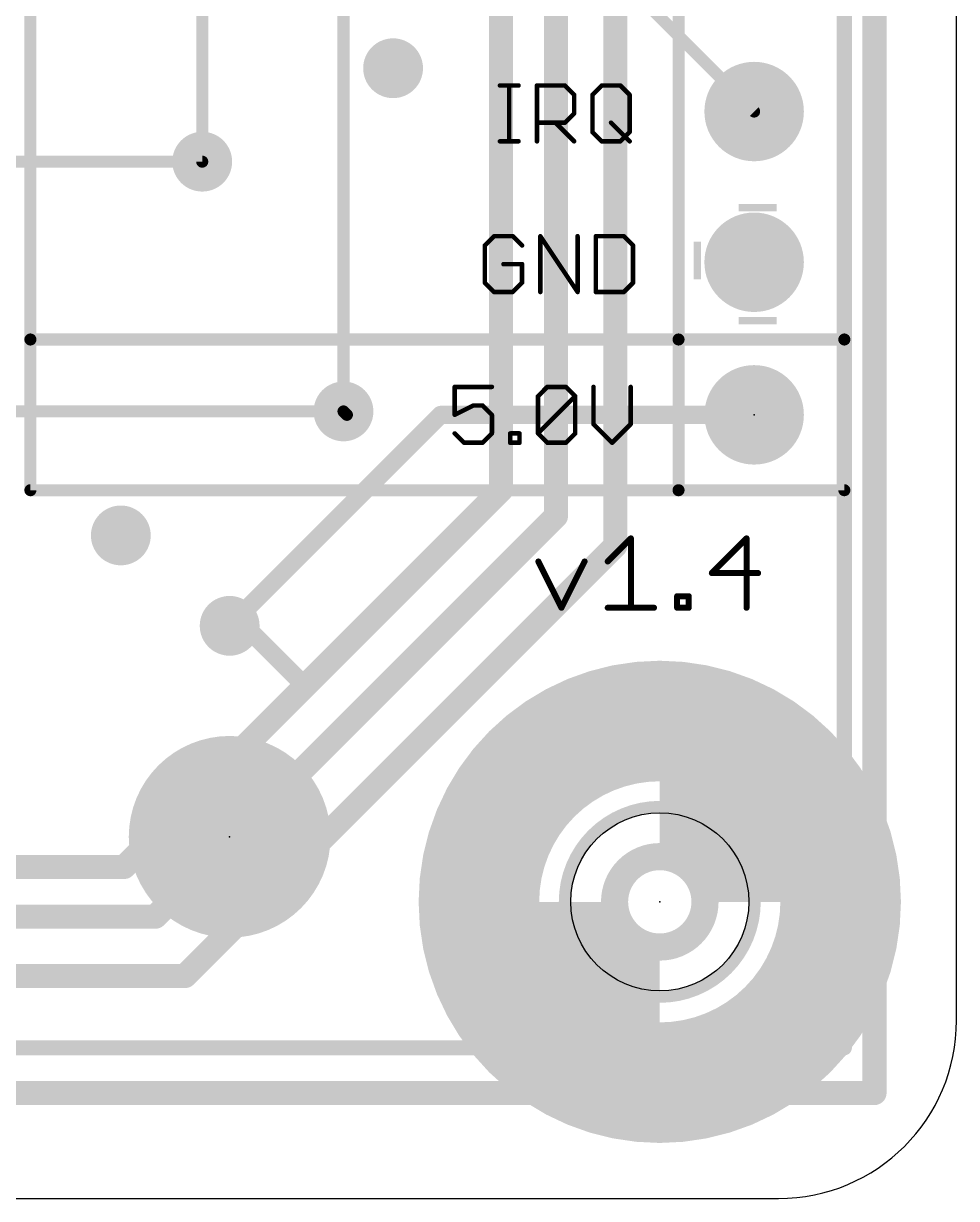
# Model space of a CAD drawing. Extents: x -60 to 60, y 0 to 50.
# Drawn here: x 44.28 to 60, y 0 to 19.8 of the extents above; entities that cross this region are included whole.
import ezdxf

# ---------------------------------------------------------------- set-up
doc = ezdxf.new("R2010")
doc.units = 0
for name, color, linetype in [('1', 12, 'CONTINUOUS'), ('16', 132, 'CONTINUOUS'), ('17', 110, 'CONTINUOUS'), ('18', 110, 'CONTINUOUS'), ('20', 53, 'CONTINUOUS'), ('21', 53, 'CONTINUOUS'), ('23', 53, 'CONTINUOUS'), ('39', 12, 'CONTINUOUS'), ('40', 132, 'CONTINUOUS'), ('41', 12, 'CONTINUOUS'), ('42', 132, 'CONTINUOUS'), ('51', 253, 'CONTINUOUS')]:
    doc.layers.add(name, color=color, linetype=linetype)

# ---------------------------------------------------------------- blocks, each defined once
blk = doc.blocks.new('RECT')
blk.add_solid([(-0.5, -0.5), (0.5, -0.5), (-0.5, 0.5), (0.5, 0.5)])
blk = doc.blocks.new('PIE')
at = {"const_width": 0.5}
blk.add_lwpolyline([(0, -0.25, 1), (0, 0.25, 1), (0, -0.25)], format="xyb", dxfattribs=at)
blk = doc.blocks.new('ROUNDP')
at = {"const_width": 0.5}
blk.add_lwpolyline([(0, -0.25, 1), (0, 0.25, 1), (0, -0.25)], format="xyb", dxfattribs=at)
blk = doc.blocks.new('ROUNDV')
at = {"const_width": 0.5}
blk.add_lwpolyline([(0, -0.25, 1), (0, 0.25, 1), (0, -0.25)], format="xyb", dxfattribs=at)

msp = doc.modelspace()

# ---------------------------------------------------------------- linework, layer by layer
at = {"layer": '1'}
for points, const_width in [([(58.11, 48.26), (58.11, 2.54)], 0.254), ([(48.2908, 26.6192), (56.59, 18.32)], 0.2032), ([(40.4824, 17.4752), (47.2896, 17.4752)], 0.2032), ([(32.9204, 13.266), (49.67, 13.266)], 0.2032), ([(47.752, 9.652), (51.308, 13.208)], 0.3048), ([(51.308, 13.208), (56.59, 13.208)], 0.3048), ([(58.11, 2.54), (20.01, 2.54)], 0.254)]:
    msp.add_lwpolyline(points, dxfattribs=dict(at, const_width=const_width))
for points, const_width in [([(56.5541, 18.2841, 1), (56.6259, 18.3559)], 0.1016), ([(47.2896, 17.4244, 1), (47.2896, 17.526)], 0.1016), ([(49.67, 13.2152, 1), (49.67, 13.3168)], 0.1016), ([(51.308, 13.2842, 1), (51.308, 13.1318)], 0.1524), ([(51.3619, 13.1541, 1), (51.2541, 13.2619)], 0.1524), ([(56.59, 13.1318, 1), (56.59, 13.2842)], 0.1524), ([(47.6981, 9.7059, 1), (47.8059, 9.5981)], 0.1524), ([(58.0465, 2.54, 1), (58.1735, 2.54)], 0.127), ([(58.11, 2.4765, 1), (58.11, 2.6035)], 0.127)]:
    msp.add_lwpolyline(points, format="xyb", dxfattribs=dict(at, const_width=const_width))
at = {"layer": '16'}
for points, const_width in [([(58.618, 1.778), (58.618, 49.022)], 0.4064), ([(49.67, 13.266), (49.67, 46.866)], 0.2032), ([(47.2896, 17.4752), (47.2896, 46.7064)], 0.2032), ([(52.324, 11.938), (52.324, 23.114)], 0.4064), ([(53.25, 11.5), (53.25, 22.6)], 0.4064), ([(54.25, 11), (54.25, 21.06)], 0.4064), ([(49.67, 13.266), (49.728, 13.208)], 0.2032), ([(49.022, 8.636), (52.324, 11.938)], 0.4064), ([(46.5, 4.75), (53.25, 11.5)], 0.4064), ([(47, 3.75), (54.25, 11)], 0.4064), ([(48.006, 9.652), (47.752, 9.652)], 0.3048), ([(49.022, 8.636), (48.006, 9.652)], 0.3048), ([(45.974, 5.588), (49.022, 8.636)], 0.4064), ([(28.702, 5.588), (45.974, 5.588)], 0.4064), ([(28.25, 4.75), (46.5, 4.75)], 0.4064), ([(27.88, 3.75), (47, 3.75)], 0.4064), ([(-50.094, 1.778), (58.618, 1.778)], 0.4064)]:
    msp.add_lwpolyline(points, dxfattribs=dict(at, const_width=const_width))
for points, const_width in [([(47.2388, 17.4752, 1), (47.3404, 17.4752)], 0.1016), ([(49.7059, 13.3019, 1), (49.6341, 13.2301)], 0.1016), ([(49.6192, 13.266, 1), (49.7208, 13.266)], 0.1016), ([(49.6921, 13.1721, 1), (49.7639, 13.2439)], 0.1016), ([(52.3958, 11.8662, 1), (52.2522, 12.0098)], 0.2032), ([(52.2224, 11.938, 1), (52.4256, 11.938)], 0.2032), ([(53.3218, 11.4282, 1), (53.1782, 11.5718)], 0.2032), ([(53.1484, 11.5, 1), (53.3516, 11.5)], 0.2032), ([(54.1484, 11, 1), (54.3516, 11)], 0.2032), ([(54.3218, 10.9282, 1), (54.1782, 11.0718)], 0.2032), ([(47.752, 9.7282, 1), (47.752, 9.5758)], 0.1524), ([(48.0599, 9.7059, 1), (47.9521, 9.5981)], 0.1524), ([(48.006, 9.5758, 1), (48.006, 9.7282)], 0.1524), ([(48.9502, 8.7078, 1), (49.0938, 8.5642)], 0.2032), ([(49.0938, 8.5642, 1), (48.9502, 8.7078)], 0.2032), ([(48.9681, 8.5821, 1), (49.0759, 8.6899)], 0.1524), ([(45.9022, 5.6598, 1), (46.0458, 5.5162)], 0.2032), ([(45.974, 5.4864, 1), (45.974, 5.6896)], 0.2032), ([(46.5, 4.6484, 1), (46.5, 4.8516)], 0.2032), ([(46.4282, 4.8218, 1), (46.5718, 4.6782)], 0.2032), ([(46.9282, 3.8218, 1), (47.0718, 3.6782)], 0.2032), ([(47, 3.6484, 1), (47, 3.8516)], 0.2032), ([(58.618, 1.6764, 1), (58.618, 1.8796)], 0.2032), ([(58.5164, 1.778, 1), (58.7196, 1.778)], 0.2032)]:
    msp.add_lwpolyline(points, format="xyb", dxfattribs=dict(at, const_width=const_width))
at = {"layer": '20'}
for p, q in [((60, 3), (60, 47)), ((-57, 0), (57, 0))]:
    msp.add_line(p, q, dxfattribs=at)
msp.add_circle((55, 5), 1.5, dxfattribs=at)
msp.add_arc((57, 3), 3, 270, 0, dxfattribs=at)
at = {"layer": '21'}
for points, const_width in [([(44.394, 34.798), (44.394, 14.478)], 0.2032), ([(55.316, 34.798), (55.316, 14.478)], 0.2032), ([(58.11, 14.478), (58.11, 34.798)], 0.2032), ([(52.3061, 18.7587), (52.6196, 18.7587)], 0.0762), ([(52.4629, 17.8181), (52.4629, 18.7587)], 0.0762), ([(52.9298, 17.8181), (52.9298, 18.7587)], 0.0762), ([(52.9298, 18.7587), (53.4001, 18.7587)], 0.0762), ([(53.4001, 18.7587), (53.5568, 18.6019)], 0.0762), ([(53.5568, 18.6019), (53.5568, 18.2884)], 0.0762), ([(53.8653, 18.6019), (54.0221, 18.7587)], 0.0762), ([(53.8653, 17.9749), (53.8653, 18.6019)], 0.0762), ([(54.0221, 18.7587), (54.3356, 18.7587)], 0.0762), ([(54.3356, 18.7587), (54.4924, 18.6019)], 0.0762), ([(54.4924, 18.6019), (54.4924, 17.9749)], 0.0762), ([(53.5568, 18.2884), (53.4001, 18.1316)], 0.0762), ([(53.4001, 18.1316), (52.9298, 18.1316)], 0.0762), ([(53.2433, 18.1316), (53.5568, 17.8181)], 0.0762), ([(54.1788, 18.1316), (54.4924, 17.8181)], 0.0762), ([(52.3061, 17.8181), (52.6196, 17.8181)], 0.0762), ([(54.0221, 17.8181), (53.8653, 17.9749)], 0.0762), ([(54.3356, 17.8181), (54.0221, 17.8181)], 0.0762), ([(54.4924, 17.9749), (54.3356, 17.8181)], 0.0762), ([(52.2089, 16.2187), (52.0521, 16.0619)], 0.0762), ([(52.5224, 16.2187), (52.2089, 16.2187)], 0.0762), ([(52.6792, 16.0619), (52.5224, 16.2187)], 0.0762), ([(52.9876, 15.2781), (52.9876, 16.2187)], 0.0762), ([(52.9876, 16.2187), (53.6147, 15.2781)], 0.0762), ([(53.6147, 15.2781), (53.6147, 16.2187)], 0.0762), ([(53.9231, 16.2187), (53.9231, 15.2781)], 0.0762), ([(54.3934, 16.2187), (53.9231, 16.2187)], 0.0762), ([(54.5502, 16.0619), (54.3934, 16.2187)], 0.0762), ([(52.0521, 16.0619), (52.0521, 15.4349)], 0.0762), ([(54.5502, 15.4349), (54.5502, 16.0619)], 0.0762), ([(52.6792, 15.7484), (52.3656, 15.7484)], 0.0762), ([(52.6792, 15.4349), (52.6792, 15.7484)], 0.0762), ([(52.0521, 15.4349), (52.2089, 15.2781)], 0.0762), ([(52.5224, 15.2781), (52.6792, 15.4349)], 0.0762), ([(54.3934, 15.2781), (54.5502, 15.4349)], 0.0762), ([(52.2089, 15.2781), (52.5224, 15.2781)], 0.0762), ([(53.9231, 15.2781), (54.3934, 15.2781)], 0.0762), ([(44.394, 14.478), (44.394, 11.938)], 0.2032), ([(55.316, 14.478), (44.394, 14.478)], 0.2032), ([(55.316, 14.478), (55.316, 11.938)], 0.2032), ([(58.11, 14.478), (55.316, 14.478)], 0.2032), ([(58.11, 11.938), (58.11, 14.478)], 0.2032), ([(52.1712, 13.6787), (51.5441, 13.6787)], 0.0762), ([(51.5441, 13.6787), (51.5441, 13.2084)], 0.0762), ([(52.9474, 13.5219), (53.1041, 13.6787)], 0.0762), ([(53.1041, 13.6787), (53.4177, 13.6787)], 0.0762), ([(53.4177, 13.6787), (53.5744, 13.5219)], 0.0762), ([(53.8829, 13.6787), (53.8829, 13.0516)], 0.0762), ([(54.51, 13.0516), (54.51, 13.6787)], 0.0762), ([(52.9474, 12.8949), (52.9474, 13.5219)], 0.0762), ([(52.9474, 12.8949), (53.5744, 13.5219)], 0.0762), ([(53.5744, 13.5219), (53.5744, 12.8949)], 0.0762), ([(51.5441, 13.2084), (51.8576, 13.3652)], 0.0762), ([(51.8576, 13.3652), (52.0144, 13.3652)], 0.0762), ([(52.0144, 13.3652), (52.1712, 13.2084)], 0.0762), ([(52.1712, 13.2084), (52.1712, 12.8949)], 0.0762), ([(53.8829, 13.0516), (54.1964, 12.7381)], 0.0762), ([(54.1964, 12.7381), (54.51, 13.0516)], 0.0762), ([(51.7009, 12.7381), (51.5441, 12.8949)], 0.0762), ([(52.1712, 12.8949), (52.0144, 12.7381)], 0.0762), ([(52.4796, 12.7381), (52.4796, 12.8949)], 0.0762), ([(52.4796, 12.8949), (52.6364, 12.8949)], 0.0762), ([(52.6364, 12.8949), (52.6364, 12.7381)], 0.0762), ([(53.1041, 12.7381), (52.9474, 12.8949)], 0.0762), ([(53.5744, 12.8949), (53.4177, 12.7381)], 0.0762), ([(52.0144, 12.7381), (51.7009, 12.7381)], 0.0762), ([(52.6364, 12.7381), (52.4796, 12.7381)], 0.0762), ([(53.4177, 12.7381), (53.1041, 12.7381)], 0.0762), ([(44.394, 11.938), (55.316, 11.938)], 0.2032), ([(55.316, 11.938), (58.11, 11.938)], 0.2032), ([(54.1232, 10.7364), (54.513, 11.1262)], 0.1016), ([(54.513, 11.1262), (54.513, 9.9568)], 0.1016), ([(56.462, 11.1262), (55.8773, 10.5415)], 0.1016), ([(56.462, 9.9568), (56.462, 11.1262)], 0.1016), ([(52.9538, 10.7364), (53.3436, 9.9568)], 0.1016), ([(53.3436, 9.9568), (53.7334, 10.7364)], 0.1016), ([(55.8773, 10.5415), (56.6569, 10.5415)], 0.1016), ([(55.2926, 9.9568), (55.2926, 10.1517)], 0.1016), ([(55.2926, 10.1517), (55.4875, 10.1517)], 0.1016), ([(55.4875, 10.1517), (55.4875, 9.9568)], 0.1016), ([(54.1232, 9.9568), (54.9028, 9.9568)], 0.1016), ([(55.4875, 9.9568), (55.2926, 9.9568)], 0.1016)]:
    msp.add_lwpolyline(points, dxfattribs=dict(at, const_width=const_width))
for points, const_width in [([(52.3061, 18.7778, 1), (52.3061, 18.7397)], 0.0381), ([(52.4819, 18.7587, 1), (52.4438, 18.7587)], 0.0381), ([(52.6196, 18.7397, 1), (52.6196, 18.7778)], 0.0381), ([(52.9488, 18.7587, 1), (52.9107, 18.7587)], 0.0381), ([(52.9298, 18.7778, 1), (52.9298, 18.7397)], 0.0381), ([(53.4135, 18.7722, 1), (53.3866, 18.7452)], 0.0381), ([(53.4001, 18.7397, 1), (53.4001, 18.7778)], 0.0381), ([(53.5759, 18.6019, 1), (53.5378, 18.6019)], 0.0381), ([(53.5434, 18.5885, 1), (53.5703, 18.6154)], 0.0381), ([(53.8843, 18.6019, 1), (53.8462, 18.6019)], 0.0381), ([(53.8518, 18.6154, 1), (53.8788, 18.5885)], 0.0381), ([(54.0221, 18.7778, 1), (54.0221, 18.7397)], 0.0381), ([(54.0355, 18.7452, 1), (54.0086, 18.7722)], 0.0381), ([(54.3491, 18.7722, 1), (54.3221, 18.7452)], 0.0381), ([(54.3356, 18.7397, 1), (54.3356, 18.7778)], 0.0381), ([(54.5114, 18.6019, 1), (54.4733, 18.6019)], 0.0381), ([(54.4789, 18.5885, 1), (54.5058, 18.6154)], 0.0381), ([(53.5378, 18.2884, 1), (53.5759, 18.2884)], 0.0381), ([(53.5703, 18.2749, 1), (53.5434, 18.3019)], 0.0381), ([(52.9298, 18.1507, 1), (52.9298, 18.1126)], 0.0381), ([(53.2568, 18.1451, 1), (53.2298, 18.1182)], 0.0381), ([(53.3866, 18.1451, 1), (53.4135, 18.1182)], 0.0381), ([(53.4001, 18.1126, 1), (53.4001, 18.1507)], 0.0381), ([(54.1923, 18.1451, 1), (54.1654, 18.1182)], 0.0381), ([(52.3061, 17.8372, 1), (52.3061, 17.7991)], 0.0381), ([(52.4438, 17.8181, 1), (52.4819, 17.8181)], 0.0381), ([(52.6196, 17.7991, 1), (52.6196, 17.8372)], 0.0381), ([(52.9107, 17.8181, 1), (52.9488, 17.8181)], 0.0381), ([(53.5434, 17.8046, 1), (53.5703, 17.8316)], 0.0381), ([(53.8788, 17.9883, 1), (53.8518, 17.9614)], 0.0381), ([(53.8462, 17.9749, 1), (53.8843, 17.9749)], 0.0381), ([(54.0221, 17.8372, 1), (54.0221, 17.7991)], 0.0381), ([(54.0086, 17.8046, 1), (54.0355, 17.8316)], 0.0381), ([(54.3221, 17.8316, 1), (54.3491, 17.8046)], 0.0381), ([(54.3356, 17.7991, 1), (54.3356, 17.8372)], 0.0381), ([(54.4733, 17.9749, 1), (54.5114, 17.9749)], 0.0381), ([(54.5058, 17.9614, 1), (54.4789, 17.9883)], 0.0381), ([(54.4789, 17.8046, 1), (54.5058, 17.8316)], 0.0381), ([(52.2089, 16.2378, 1), (52.2089, 16.1997)], 0.0381), ([(52.2223, 16.2052, 1), (52.1954, 16.2322)], 0.0381), ([(52.5359, 16.2322, 1), (52.5089, 16.2052)], 0.0381), ([(52.5224, 16.1997, 1), (52.5224, 16.2378)], 0.0381), ([(53.0035, 16.2293, 1), (52.9718, 16.2081)], 0.0381), ([(53.0067, 16.2187, 1), (52.9686, 16.2187)], 0.0381), ([(53.6337, 16.2187, 1), (53.5956, 16.2187)], 0.0381), ([(53.9231, 16.2378, 1), (53.9231, 16.1997)], 0.0381), ([(53.9422, 16.2187, 1), (53.9041, 16.2187)], 0.0381), ([(54.4069, 16.2322, 1), (54.38, 16.2052)], 0.0381), ([(54.3934, 16.1997, 1), (54.3934, 16.2378)], 0.0381), ([(52.0712, 16.0619, 1), (52.0331, 16.0619)], 0.0381), ([(52.0386, 16.0754, 1), (52.0656, 16.0485)], 0.0381), ([(52.6657, 16.0485, 1), (52.6926, 16.0754)], 0.0381), ([(54.5693, 16.0619, 1), (54.5312, 16.0619)], 0.0381), ([(54.5367, 16.0485, 1), (54.5637, 16.0754)], 0.0381), ([(52.3656, 15.7675, 1), (52.3656, 15.7294)], 0.0381), ([(52.6982, 15.7484, 1), (52.6601, 15.7484)], 0.0381), ([(52.6792, 15.7294, 1), (52.6792, 15.7675)], 0.0381), ([(52.0656, 15.4483, 1), (52.0386, 15.4214)], 0.0381), ([(52.0331, 15.4349, 1), (52.0712, 15.4349)], 0.0381), ([(52.6601, 15.4349, 1), (52.6982, 15.4349)], 0.0381), ([(52.6926, 15.4214, 1), (52.6657, 15.4483)], 0.0381), ([(54.5312, 15.4349, 1), (54.5693, 15.4349)], 0.0381), ([(54.5637, 15.4214, 1), (54.5367, 15.4483)], 0.0381), ([(52.2089, 15.2972, 1), (52.2089, 15.2591)], 0.0381), ([(52.1954, 15.2646, 1), (52.2223, 15.2916)], 0.0381), ([(52.5089, 15.2916, 1), (52.5359, 15.2646)], 0.0381), ([(52.5224, 15.2591, 1), (52.5224, 15.2972)], 0.0381), ([(52.9686, 15.2781, 1), (53.0067, 15.2781)], 0.0381), ([(53.5956, 15.2781, 1), (53.6337, 15.2781)], 0.0381), ([(53.5988, 15.2675, 1), (53.6305, 15.2887)], 0.0381), ([(53.9231, 15.2972, 1), (53.9231, 15.2591)], 0.0381), ([(53.9041, 15.2781, 1), (53.9422, 15.2781)], 0.0381), ([(54.38, 15.2916, 1), (54.4069, 15.2646)], 0.0381), ([(54.3934, 15.2591, 1), (54.3934, 15.2972)], 0.0381), ([(44.4448, 14.478, 1), (44.3432, 14.478)], 0.1016), ([(44.394, 14.5288, 1), (44.394, 14.4272)], 0.1016), ([(44.3432, 14.478, 1), (44.4448, 14.478)], 0.1016), ([(55.3668, 14.478, 1), (55.2652, 14.478)], 0.1016), ([(55.316, 14.5288, 1), (55.316, 14.4272)], 0.1016), ([(55.2652, 14.478, 1), (55.3668, 14.478)], 0.1016), ([(55.316, 14.4272, 1), (55.316, 14.5288)], 0.1016), ([(58.1608, 14.478, 1), (58.0592, 14.478)], 0.1016), ([(58.0592, 14.478, 1), (58.1608, 14.478)], 0.1016), ([(58.11, 14.4272, 1), (58.11, 14.5288)], 0.1016), ([(51.5441, 13.6978, 1), (51.5441, 13.6597)], 0.0381), ([(51.5632, 13.6787, 1), (51.5251, 13.6787)], 0.0381), ([(52.1712, 13.6597, 1), (52.1712, 13.6978)], 0.0381), ([(53.1041, 13.6978, 1), (53.1041, 13.6597)], 0.0381), ([(53.1176, 13.6652, 1), (53.0907, 13.6922)], 0.0381), ([(53.4311, 13.6922, 1), (53.4042, 13.6652)], 0.0381), ([(53.4177, 13.6597, 1), (53.4177, 13.6978)], 0.0381), ([(53.9019, 13.6787, 1), (53.8638, 13.6787)], 0.0381), ([(54.529, 13.6787, 1), (54.4909, 13.6787)], 0.0381), ([(52.9664, 13.5219, 1), (52.9283, 13.5219)], 0.0381), ([(52.9339, 13.5354, 1), (52.9608, 13.5085)], 0.0381), ([(53.5935, 13.5219, 1), (53.5554, 13.5219)], 0.0381), ([(53.5879, 13.5085, 1), (53.561, 13.5354)], 0.0381), ([(53.561, 13.5085, 1), (53.5879, 13.5354)], 0.0381), ([(51.8576, 13.3842, 1), (51.8576, 13.3461)], 0.0381), ([(51.8662, 13.3481, 1), (51.8491, 13.3822)], 0.0381), ([(52.0279, 13.3786, 1), (52.0009, 13.3517)], 0.0381), ([(52.0144, 13.3461, 1), (52.0144, 13.3842)], 0.0381), ([(51.5356, 13.2254, 1), (51.5526, 13.1914)], 0.0381), ([(51.5251, 13.2084, 1), (51.5632, 13.2084)], 0.0381), ([(52.1902, 13.2084, 1), (52.1521, 13.2084)], 0.0381), ([(52.1577, 13.1949, 1), (52.1846, 13.2219)], 0.0381), ([(53.8638, 13.0516, 1), (53.9019, 13.0516)], 0.0381), ([(53.8964, 13.0651, 1), (53.8694, 13.0382)], 0.0381), ([(54.4909, 13.0516, 1), (54.529, 13.0516)], 0.0381), ([(54.5234, 13.0382, 1), (54.4965, 13.0651)], 0.0381), ([(51.5576, 12.9083, 1), (51.5306, 12.8814)], 0.0381), ([(52.1521, 12.8949, 1), (52.1902, 12.8949)], 0.0381), ([(52.1846, 12.8814, 1), (52.1577, 12.9083)], 0.0381), ([(52.4987, 12.8949, 1), (52.4606, 12.8949)], 0.0381), ([(52.4796, 12.9139, 1), (52.4796, 12.8758)], 0.0381), ([(52.6554, 12.8949, 1), (52.6173, 12.8949)], 0.0381), ([(52.6364, 12.8758, 1), (52.6364, 12.9139)], 0.0381), ([(52.9608, 12.9083, 1), (52.9339, 12.8814)], 0.0381), ([(52.9339, 12.9083, 1), (52.9608, 12.8814)], 0.0381), ([(52.9283, 12.8949, 1), (52.9664, 12.8949)], 0.0381), ([(53.5554, 12.8949, 1), (53.5935, 12.8949)], 0.0381), ([(53.5879, 12.8814, 1), (53.561, 12.9083)], 0.0381), ([(51.7009, 12.7572, 1), (51.7009, 12.7191)], 0.0381), ([(51.6874, 12.7246, 1), (51.7143, 12.7516)], 0.0381), ([(52.0009, 12.7516, 1), (52.0279, 12.7246)], 0.0381), ([(52.0144, 12.7191, 1), (52.0144, 12.7572)], 0.0381), ([(52.4796, 12.7572, 1), (52.4796, 12.7191)], 0.0381), ([(52.4606, 12.7381, 1), (52.4987, 12.7381)], 0.0381), ([(52.6173, 12.7381, 1), (52.6554, 12.7381)], 0.0381), ([(52.6364, 12.7191, 1), (52.6364, 12.7572)], 0.0381), ([(53.1041, 12.7572, 1), (53.1041, 12.7191)], 0.0381), ([(53.0907, 12.7246, 1), (53.1176, 12.7516)], 0.0381), ([(53.4042, 12.7516, 1), (53.4311, 12.7246)], 0.0381), ([(53.4177, 12.7191, 1), (53.4177, 12.7572)], 0.0381), ([(54.183, 12.7516, 1), (54.2099, 12.7246)], 0.0381), ([(54.183, 12.7246, 1), (54.2099, 12.7516)], 0.0381), ([(44.394, 11.9888, 1), (44.394, 11.8872)], 0.1016), ([(44.3432, 11.938, 1), (44.4448, 11.938)], 0.1016), ([(55.316, 11.9888, 1), (55.316, 11.8872)], 0.1016), ([(55.2652, 11.938, 1), (55.3668, 11.938)], 0.1016), ([(55.316, 11.8872, 1), (55.316, 11.9888)], 0.1016), ([(58.0592, 11.938, 1), (58.1608, 11.938)], 0.1016), ([(58.11, 11.8872, 1), (58.11, 11.9888)], 0.1016), ([(54.5384, 11.1262, 1), (54.4876, 11.1262)], 0.0508), ([(54.531, 11.1082, 1), (54.495, 11.1442)], 0.0508), ([(56.4874, 11.1262, 1), (56.4366, 11.1262)], 0.0508), ([(56.4799, 11.1082, 1), (56.444, 11.1442)], 0.0508), ([(52.9765, 10.7478, 1), (52.9311, 10.725)], 0.0508), ([(53.7561, 10.725, 1), (53.7107, 10.7478)], 0.0508), ([(54.1052, 10.7544, 1), (54.1412, 10.7184)], 0.0508), ([(55.8593, 10.5595, 1), (55.8953, 10.5235)], 0.0508), ([(55.8773, 10.5669, 1), (55.8773, 10.5161)], 0.0508), ([(56.6569, 10.5161, 1), (56.6569, 10.5669)], 0.0508), ([(55.318, 10.1517, 1), (55.2672, 10.1517)], 0.0508), ([(55.2926, 10.1771, 1), (55.2926, 10.1263)], 0.0508), ([(55.5129, 10.1517, 1), (55.4621, 10.1517)], 0.0508), ([(55.4875, 10.1263, 1), (55.4875, 10.1771)], 0.0508), ([(53.3209, 9.9682, 1), (53.3663, 9.9454)], 0.0508), ([(53.3209, 9.9454, 1), (53.3663, 9.9682)], 0.0508), ([(54.1232, 9.9822, 1), (54.1232, 9.9314)], 0.0508), ([(54.4876, 9.9568, 1), (54.5384, 9.9568)], 0.0508), ([(54.9028, 9.9314, 1), (54.9028, 9.9822)], 0.0508), ([(55.2926, 9.9822, 1), (55.2926, 9.9314)], 0.0508), ([(55.2672, 9.9568, 1), (55.318, 9.9568)], 0.0508), ([(55.4621, 9.9568, 1), (55.5129, 9.9568)], 0.0508), ([(55.4875, 9.9314, 1), (55.4875, 9.9822)], 0.0508), ([(56.4366, 9.9568, 1), (56.4874, 9.9568)], 0.0508), ([(55, 1.571, 1), (55, 8.429, 1), (55, 1.571)], 0.1524), ([(55, 3.4, 1), (55, 6.6, 1), (55, 3.4)], 0.2032)]:
    msp.add_lwpolyline(points, format="xyb", dxfattribs=dict(at, const_width=const_width))
at = {"layer": '23'}
for p in [(56.59, 13.208), (47.752, 6.096), (55, 5)]:
    msp.add_point(p, dxfattribs=at)
at = {"layer": '39'}
for points, const_width in [([(55, 1.952, 1), (55, 8.048, 1), (55, 1.952)], 2.032), ([(47.752, 4.996, 1), (47.752, 7.196, 1), (47.752, 4.996)], 1.2)]:
    msp.add_lwpolyline(points, format="xyb", dxfattribs=dict(at, const_width=const_width))
at = {"layer": '40', "const_width": 2.032}
msp.add_lwpolyline([(55, 1.952, 1), (55, 8.048, 1), (55, 1.952)], format="xyb", dxfattribs=at)
at = {"layer": '41'}
for points, const_width in [([(55, 1.952, 1), (55, 8.048, 1), (55, 1.952)], 2.032), ([(47.752, 4.996, 1), (47.752, 7.196, 1), (47.752, 4.996)], 1.2)]:
    msp.add_lwpolyline(points, format="xyb", dxfattribs=dict(at, const_width=const_width))
at = {"layer": '42', "const_width": 2.032}
msp.add_lwpolyline([(55, 1.952, 1), (55, 8.048, 1), (55, 1.952)], format="xyb", dxfattribs=at)
at = {"layer": '51'}
for points, const_width in [([(57.159, 5, 0.4142), (55, 7.159)], 2.4892), ([(52.841, 5, 0.4142), (55, 2.841)], 2.4892), ([(55, 4.238, 1), (55, 5.762, 1), (55, 4.238)], 0.4572)]:
    msp.add_lwpolyline(points, format="xyb", dxfattribs=dict(at, const_width=const_width))

# ---------------------------------------------------------------- block references
at = {"layer": '1'}
msp.add_blockref('PIE', (47.752, 6.096), dxfattribs=at)
at = {"layer": '17', "xscale": 1.6764, "yscale": 1.6764}
for p in [(56.59, 18.32), (56.59, 18.32), (56.59, 15.78), (56.59, 15.78)]:
    msp.add_blockref('ROUNDP', p, dxfattribs=at)
at = {"layer": '17', "xscale": 1.6764, "yscale": 1.6764, "rotation": 90}
msp.add_blockref('ROUNDP', (56.59, 13.208), dxfattribs=at)
msp.add_blockref('ROUNDP', (56.59, 13.208), dxfattribs=at)
at = {"layer": '18', "xscale": 1.008, "yscale": 1.008}
for p in [(50.506, 19.05), (50.506, 19.05), (47.2896, 17.4752), (47.2896, 17.4752), (49.67, 13.266), (49.67, 13.266), (45.918, 11.176), (45.918, 11.176), (47.752, 9.652), (47.752, 9.652)]:
    msp.add_blockref('ROUNDV', p, dxfattribs=at)
at = {"layer": '41', "xscale": 0.635, "yscale": 0.127}
for p, rotation in [((56.6495, 16.7005), 180), ((55.6335, 15.8115), 270), ((56.6495, 14.7955), 180)]:
    msp.add_blockref('RECT', p, dxfattribs=dict(at, rotation=rotation))
at = {"layer": '51', "xscale": 0.508, "yscale": 0.508, "rotation": 270}
for p in [(56.59, 18.32), (56.59, 15.78)]:
    msp.add_blockref('RECT', p, dxfattribs=at)
at = {"layer": '51', "xscale": 0.508, "yscale": 0.508}
msp.add_blockref('RECT', (56.59, 13.208), dxfattribs=at)

doc.saveas('drawing.dxf')
